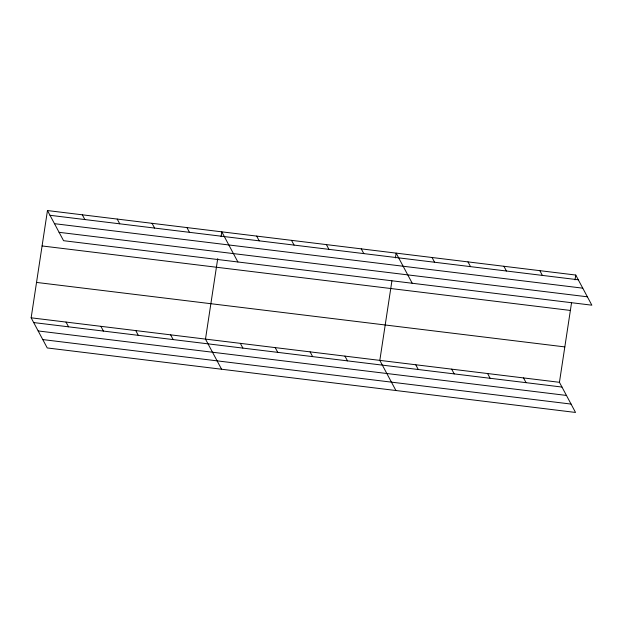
<?xml version="1.0" encoding="UTF-8"?>
<svg xmlns="http://www.w3.org/2000/svg" width="623" height="623" viewBox="0 0 623 623"><rect width="100%" height="100%" fill="white"/><g stroke="black" fill="none" stroke-linecap="round" stroke-linejoin="round"><path stroke-width="0.93" d="M571.54 302.786L559.438 382.304L575.535 412.449L47.247 347.953L31.15 317.816L47.465 210.551L575.753 275.047L591.85 305.184L63.562 240.696L47.465 210.551M217.723 258.623L205.489 339.099L221.578 369.237M221.072 236.615L221.804 231.834L237.893 261.979M391.914 280.856L379.82 360.382L395.916 390.52M395.41 257.899L396.135 253.117L412.231 283.255M575.029 279.828L575.753 275.047M50.004 215.301L578.292 279.789M54.474 223.68L582.77 288.169M59.084 232.317L587.372 296.805M42.084 245.953L570.372 310.441M36.531 282.421L564.827 346.91M31.15 317.816L559.438 382.304M33.689 322.566L561.977 387.054M38.159 330.945L566.455 395.434M42.769 339.574L571.057 404.07M539.83 270.655L542.368 275.405M503.906 266.27L506.444 271.021M467.982 261.886L470.521 266.636M523.515 377.92L526.053 382.67M432.058 257.501L434.597 262.252M487.591 373.535L490.13 378.286M451.667 369.151L454.206 373.901M361.27 248.857L363.809 253.608M415.743 364.767L418.282 369.509M326.405 244.605L328.936 249.356M291.533 240.346L294.072 245.096M344.955 356.122L347.494 360.873M256.668 236.094L259.207 240.844M310.09 351.863L312.621 356.613M275.218 347.611L277.757 352.361M186.931 227.582L189.47 232.332M240.353 343.351L242.892 348.101M152.067 223.322L154.605 228.073M117.202 219.07L119.733 223.813M170.616 334.839L173.155 339.59M82.329 214.81L84.868 219.561M135.752 330.587L138.29 335.33M100.887 326.327L103.418 331.078M66.015 322.075L68.553 326.818"/></g></svg>
